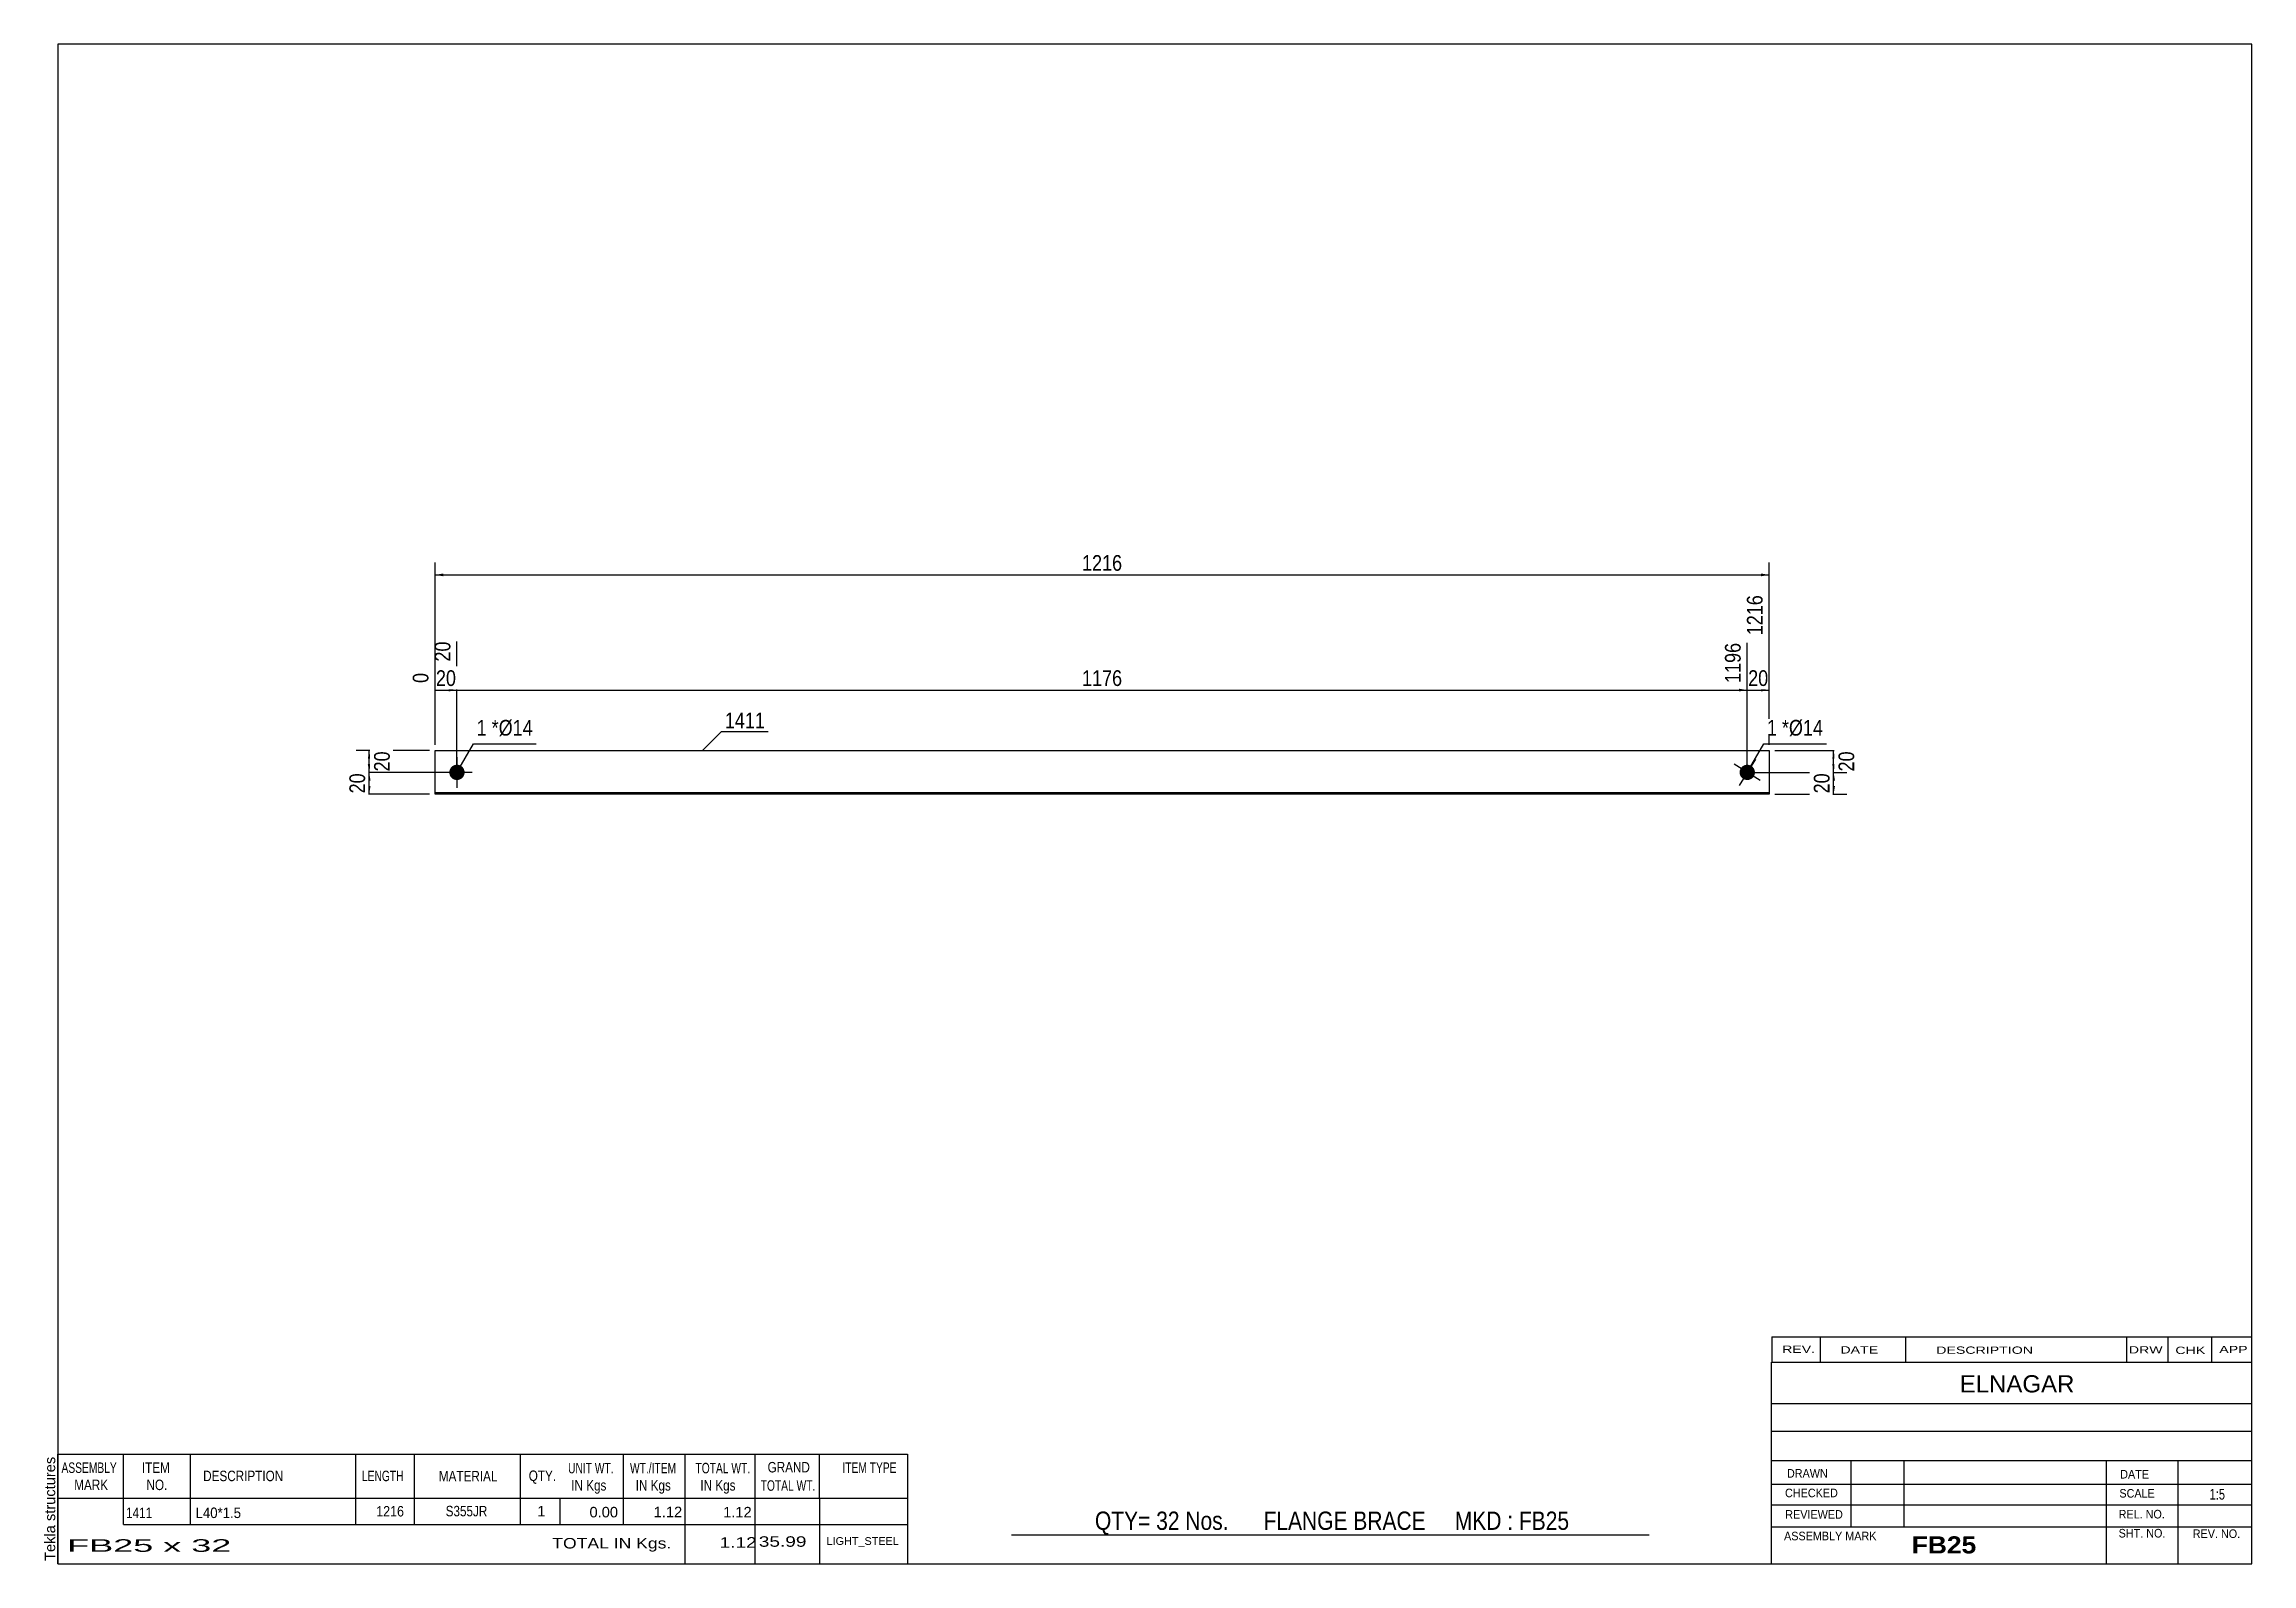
# Model space of a CAD drawing. Header units: millimetres. Extents: x 2 to 405, y 5 to 282.
import ezdxf

# ---------------------------------------------------------------- set-up
doc = ezdxf.new("R2010")
doc.units = ezdxf.units.MM
doc.styles.add('Arial', font='ARIAL.TTF', dxfattribs={"height": 0.2})
doc.styles.add('Arial Bold', font='ARIALBD.TTF', dxfattribs={"height": 0.2})
doc.styles.add('Arial Narrow', font='ARIALN.TTF', dxfattribs={"height": 0.2})

# ---------------------------------------------------------------- blocks, each defined once
blk = doc.blocks.new('Unknown-629080163-1457')
at = {"color": 5, "linetype": 'Continuous'}
for p, q in [((405, 282), (5, 282)), ((5, 282), (5, 5)), ((405, 5), (405, 282)), ((5, 5), (405, 5))]:
    blk.add_line(p, q, dxfattribs=at)
at = {"color": 174, "linetype": 'Continuous', "style": 'Arial'}
blk.add_text('Tekla structures', height=1.9102, rotation=90, dxfattribs=at).set_placement((4.5, 5.5))
blk = doc.blocks.new('Part-629080163-1227 - 1212')
at = {"color": 2, "linetype": 'Continuous'}
for p, q in [((73.75, 145.25), (73.75, 153.25)), ((73.75, 153.25), (317, 153.25)), ((317, 153.25), (317, 145.25)), ((317, 145.55), (73.75, 145.55)), ((317, 145.25), (73.75, 145.25))]:
    blk.add_line(p, q, dxfattribs=at)
blk = doc.blocks.new('Bolt-629080163-1228 - 1212')
at = {"linetype": 'Continuous'}
blk.add_hatch(color=3, dxfattribs=at).paths.add_polyline_path([(77.75, 147.85, -1), (77.75, 150.65, -1)])
at = {"color": 3, "linetype": 'Continuous'}
for p, q in [((80.55, 149.25), (74.95, 149.25)), ((77.75, 152.05), (77.75, 146.45))]:
    blk.add_line(p, q, dxfattribs=at)
blk = doc.blocks.new('Bolt-629080163-1229 - 1212')
at = {"linetype": 'Continuous'}
blk.add_hatch(color=3, dxfattribs=at).paths.add_polyline_path([(312.26, 148.06, -1), (313.74, 150.44, -1)])
at = {"color": 3, "linetype": 'Continuous'}
for p, q in [((315.37, 147.77), (310.62, 150.73)), ((314.48, 151.63), (311.52, 146.87))]:
    blk.add_line(p, q, dxfattribs=at)
blk = doc.blocks.new('StraightDimension-629080163-1235 - 1212')
at = {"linetype": 'Continuous'}
blk.add_hatch(color=7, dxfattribs=at).paths.add_polyline_path([(315.5, 164.5), (317, 164.25), (315.5, 164)])
at = {"color": 7, "linetype": 'Continuous'}
for p, q in [((317, 154.25), (317, 181.56)), ((313, 150.25), (313, 172.86)), ((313, 164.25), (317, 164.25))]:
    blk.add_line(p, q, dxfattribs=at)
at = {"color": 0, "linetype": 'Continuous'}
blk.add_wipeout([(316.4, 182.16), (312.2, 182.16), (312.2, 173.65), (316.4, 173.65)], dxfattribs=at)
at = {"color": 0}
blk.add_wipeout([(317.43, 164.4), (317.43, 168.6), (312.57, 168.6), (312.57, 164.4)], dxfattribs=at)
at = {"color": 3, "linetype": 'Continuous', "style": 'Arial Narrow'}
blk.add_text('1216', height=2.863, rotation=90.0002, dxfattribs=at).set_placement((315.8, 174.25))
at = {"color": 3, "style": 'Arial Narrow'}
blk.add_text('20', height=2.863, dxfattribs=at).set_placement((313.17, 165))
blk = doc.blocks.new('StraightDimension-629080163-1236 - 1212')
at = {"linetype": 'Continuous'}
blk.add_hatch(color=7, dxfattribs=at).paths.add_polyline_path([(311.5, 164.5), (313, 164.25), (311.5, 164)])
at = {"color": 7, "linetype": 'Continuous'}
for p, q in [((77.75, 150.25), (77.75, 173.11)), ((313, 150.25), (313, 172.86)), ((77.75, 164.25), (313, 164.25))]:
    blk.add_line(p, q, dxfattribs=at)
at = {"color": 0, "linetype": 'Continuous'}
blk.add_wipeout([(312.4, 173.46), (308.2, 173.46), (308.2, 164.95), (312.4, 164.95)], dxfattribs=at)
at = {"color": 0}
blk.add_wipeout([(199.63, 164.4), (199.63, 168.6), (191.12, 168.6), (191.12, 164.4)], dxfattribs=at)
at = {"color": 3, "linetype": 'Continuous', "style": 'Arial Narrow'}
blk.add_text('1196', height=2.863, rotation=90.0002, dxfattribs=at).set_placement((311.8, 165.55))
at = {"color": 3, "style": 'Arial Narrow'}
blk.add_text('1176', height=2.863, dxfattribs=at).set_placement((191.72, 165))
blk = doc.blocks.new('StraightDimension-629080163-1237 - 1212')
at = {"linetype": 'Continuous'}
blk.add_hatch(color=7, dxfattribs=at).paths.add_polyline_path([(76.25, 164.5), (77.75, 164.25), (76.25, 164)])
at = {"color": 7, "linetype": 'Continuous'}
for p, q in [((77.75, 150.25), (77.75, 173.11)), ((73.75, 154.25), (73.75, 167.38)), ((73.75, 164.25), (77.75, 164.25))]:
    blk.add_line(p, q, dxfattribs=at)
at = {"color": 0}
blk.add_wipeout([(78.18, 164.4), (78.18, 168.6), (73.32, 168.6), (73.32, 164.4)], dxfattribs=at)
at = {"color": 0, "linetype": 'Continuous'}
blk.add_wipeout([(77.15, 173.71), (72.95, 173.71), (72.95, 168.85), (77.15, 168.85)], dxfattribs=at)
blk.add_wipeout([(73.15, 167.98), (68.95, 167.98), (68.95, 164.95), (73.15, 164.95)], dxfattribs=at)
at = {"color": 3, "linetype": 'Continuous', "style": 'Arial Narrow'}
for s, height, p in [('20', 2.863, (76.55, 169.45)), ('0', 2.86, (72.55, 165.55))]:
    blk.add_text(s, height=height, rotation=90.0002, dxfattribs=at).set_placement(p)
at = {"color": 3, "style": 'Arial Narrow'}
blk.add_text('20', height=2.863, dxfattribs=at).set_placement((73.92, 165))
blk = doc.blocks.new('StraightDimension-629080163-1248 - 1212')
at = {"linetype": 'Continuous'}
for points in [[(75.25, 185), (73.75, 185.25), (75.25, 185.5)], [(315.5, 185.5), (317, 185.25), (315.5, 185)]]:
    blk.add_hatch(color=7, dxfattribs=at).paths.add_polyline_path(points)
at = {"color": 7, "linetype": 'Continuous'}
for p, q in [((73.75, 154.25), (73.75, 187.5)), ((73.75, 185.25), (317, 185.25)), ((317, 154.25), (317, 187.5))]:
    blk.add_line(p, q, dxfattribs=at)
at = {"color": 0}
blk.add_wipeout([(199.63, 185.4), (199.63, 189.6), (191.12, 189.6), (191.12, 185.4)], dxfattribs=at)
at = {"color": 3, "style": 'Arial Narrow'}
blk.add_text('1216', height=2.863, dxfattribs=at).set_placement((191.72, 186))
blk = doc.blocks.new('StraightDimension-629080163-1252 - 1212')
at = {"linetype": 'Continuous'}
for points in [[(61.5, 151.75), (61.75, 153.25), (62, 151.75)], [(62, 150.75), (61.75, 149.25), (61.5, 150.75)]]:
    blk.add_hatch(color=7, dxfattribs=at).paths.add_polyline_path(points)
at = {"color": 7, "linetype": 'Continuous'}
for p, q in [((72.75, 153.25), (59.35, 153.25)), ((61.75, 149.25), (61.75, 153.25)), ((76.75, 149.25), (59.35, 149.25))]:
    blk.add_line(p, q, dxfattribs=at)
at = {"color": 0}
blk.add_wipeout([(66.1, 153.68), (61.9, 153.68), (61.9, 148.82), (66.1, 148.82)], dxfattribs=at)
at = {"color": 3, "style": 'Arial Narrow'}
blk.add_text('20', height=2.863, rotation=90.0002, dxfattribs=at).set_placement((65.5, 149.42))
blk = doc.blocks.new('StraightDimension-629080163-1253 - 1212')
at = {"linetype": 'Continuous'}
for points in [[(61.5, 147.75), (61.75, 149.25), (62, 147.75)], [(62, 146.75), (61.75, 145.25), (61.5, 146.75)]]:
    blk.add_hatch(color=7, dxfattribs=at).paths.add_polyline_path(points)
at = {"color": 7, "linetype": 'Continuous'}
for p, q in [((76.75, 149.25), (59.5, 149.25)), ((61.75, 145.25), (61.75, 149.25)), ((72.75, 145.25), (59.5, 145.25))]:
    blk.add_line(p, q, dxfattribs=at)
at = {"color": 0}
blk.add_wipeout([(61.6, 149.68), (57.4, 149.68), (57.4, 144.82), (61.6, 144.82)], dxfattribs=at)
at = {"color": 3, "style": 'Arial Narrow'}
blk.add_text('20', height=2.863, rotation=90.0002, dxfattribs=at).set_placement((61, 145.42))
blk = doc.blocks.new('StraightDimension-629080163-1260 - 1212')
at = {"linetype": 'Continuous'}
for points in [[(328.5, 151.75), (328.75, 153.25), (329, 151.75)], [(329, 150.75), (328.75, 149.25), (328.5, 150.75)]]:
    blk.add_hatch(color=7, dxfattribs=at).paths.add_polyline_path(points)
at = {"color": 7, "linetype": 'Continuous'}
for p, q in [((318, 153.25), (331, 153.25)), ((328.75, 149.25), (328.75, 153.25)), ((314, 149.25), (331, 149.25))]:
    blk.add_line(p, q, dxfattribs=at)
at = {"color": 0}
blk.add_wipeout([(333.1, 153.68), (328.9, 153.68), (328.9, 148.82), (333.1, 148.82)], dxfattribs=at)
at = {"color": 3, "style": 'Arial Narrow'}
blk.add_text('20', height=2.863, rotation=90.0002, dxfattribs=at).set_placement((332.5, 149.42))
blk = doc.blocks.new('StraightDimension-629080163-1261 - 1212')
at = {"linetype": 'Continuous'}
for points in [[(328.5, 147.75), (328.75, 149.25), (329, 147.75)], [(329, 146.75), (328.75, 145.25), (328.5, 146.75)]]:
    blk.add_hatch(color=7, dxfattribs=at).paths.add_polyline_path(points)
at = {"color": 7, "linetype": 'Continuous'}
for p, q in [((314, 149.25), (331.15, 149.25)), ((328.75, 145.25), (328.75, 149.25)), ((318, 145.25), (331.15, 145.25))]:
    blk.add_line(p, q, dxfattribs=at)
at = {"color": 0}
blk.add_wipeout([(328.6, 149.68), (324.4, 149.68), (324.4, 144.82), (328.6, 144.82)], dxfattribs=at)
at = {"color": 3, "style": 'Arial Narrow'}
blk.add_text('20', height=2.863, rotation=90.0002, dxfattribs=at).set_placement((328, 145.42))
blk = doc.blocks.new('CBS_BOM-629080163-1468')
at = {"color": 7, "linetype": 'Continuous'}
for p, q in [((4.97, 16.97), (4.97, 24.97)), ((4.97, 24.97), (159.89, 24.97)), ((16.97, 16.97), (16.97, 24.97)), ((29.16, 16.97), (29.16, 24.97)), ((59.32, 16.97), (59.32, 24.97)), ((70, 16.97), (70, 24.97)), ((89.32, 16.97), (89.32, 24.97)), ((108.12, 16.97), (108.12, 24.97)), ((119.33, 16.97), (119.33, 24.97)), ((132.12, 16.97), (132.12, 24.97)), ((143.87, 16.97), (143.87, 24.97)), ((159.89, 24.96), (159.89, 16.98)), ((4.97, 16.97), (159.89, 16.97)), ((4.97, 12.17), (4.97, 16.97)), ((16.97, 12.17), (16.97, 16.97)), ((29.16, 12.17), (29.16, 16.97)), ((59.32, 12.17), (59.32, 16.97)), ((70, 12.17), (70, 16.97)), ((89.32, 12.17), (89.32, 16.97)), ((96.58, 12.17), (96.58, 16.97)), ((108.12, 12.17), (108.12, 16.97)), ((119.33, 12.17), (119.33, 16.97)), ((132.12, 12.17), (132.12, 16.97)), ((143.89, 12.17), (143.89, 16.97)), ((159.89, 16.97), (159.89, 12.17)), ((4.97, 4.97), (4.97, 12.15)), ((16.97, 12.17), (159.89, 12.17)), ((119.33, 4.97), (119.33, 12.15)), ((132.12, 4.97), (132.12, 12.15)), ((143.93, 4.97), (143.93, 12.15)), ((159.89, 12.17), (159.89, 4.97)), ((4.97, 4.97), (159.89, 4.97))]:
    blk.add_line(p, q, dxfattribs=at)
at = {"color": 3, "linetype": 'Continuous', "style": 'Arial'}
for s, height, width, p in [('ASSEMBLY', 1.91, 0.7, (5.65, 21.54)), ('MARK', 1.91, 0.8, (7.97, 18.41)), ('ITEM', 1.91, 0.8, (20.3, 21.54)), ('NO.', 1.91, 0.8, (21.15, 18.41)), ('DESCRIPTION', 1.9102, 0.8, (31.48, 20.04)), ('LENGTH', 1.91, 0.7, (60.43, 20.04)), ('MATERIAL', 1.91, 0.8, (74.45, 19.99)), ('QTY.', 1.91, 0.8, (90.84, 20.07)), ('UNIT WT.', 1.91, 0.7, (98.01, 21.47)), ('IN Kgs', 1.91, 0.8, (98.59, 18.33)), ('WT./ITEM', 1.91, 0.7, (109.3, 21.47)), ('IN Kgs', 1.91, 0.8, (110.34, 18.33)), ('TOTAL WT.', 1.91, 0.7, (121.24, 21.47)), ('IN Kgs', 1.91, 0.8, (122.13, 18.33)), ('TOTAL WT.', 1.91, 0.7, (133.13, 18.29)), ('GRAND', 1.91, 0.8, (134.39, 21.63)), ('ITEM TYPE', 1.91, 0.7, (148.03, 21.55))]:
    blk.add_text(s, height=height, dxfattribs=dict(at, width=width)).set_placement(p)
at = {"color": 7, "linetype": 'Continuous', "style": 'Arial'}
for s, width, p in [('1411', 0.8, (17.43, 13.32)), ('L40*1.5', 0.9, (30.1, 13.32)), ('1216', 0.85, (63.04, 13.6)), ('S355JR', 0.8, (75.69, 13.63))]:
    blk.add_text(s, height=1.91, dxfattribs=dict(at, width=width)).set_placement(p)
for s, p in [('1', (92.41, 13.63)), ('0.00', (101.92, 13.44)), ('1.12', (113.62, 13.47)), ('1.12', (126.29, 13.44))]:
    blk.add_text(s, height=1.91, dxfattribs=at).set_placement(p)
at = {"color": 6, "linetype": 'Continuous', "style": 'Arial'}
for s, height, width, p in [('FB25 x 32', 2.292, 2.05, (6.69, 7.16)), ('TOTAL IN Kgs.', 1.9102, 1.2, (95.13, 7.77)), ('1.12', 1.91, 1.3, (125.65, 7.92)), ('35.99', 1.91, 1.3, (132.79, 8.08))]:
    blk.add_text(s, height=height, dxfattribs=dict(at, width=width)).set_placement(p)
blk.add_text('LIGHT_STEEL', height=1.4135, dxfattribs=at).set_placement((145.14, 8.42))
blk = doc.blocks.new('CBS_CALLOFF-629080163-1469')
at = {"color": 7, "linetype": 'Continuous'}
blk.add_line((178.88, 10.27), (295.11, 10.25), dxfattribs=at)
at = {"color": 3, "linetype": 'Continuous', "style": 'Arial Narrow'}
blk.add_text('QTY= 32 Nos.      FLANGE BRACE     MKD : FB25', height=3.3405, dxfattribs=at).set_placement((194.07, 11.16))
blk = doc.blocks.new('CBS_NAME_BLOG-629080163-1470')
at = {"color": 7, "linetype": 'Continuous'}
for p, q in [((317.41, 41.75), (404.93, 41.75)), ((317.41, 5.04), (317.41, 41.75)), ((317.41, 34.21), (404.93, 34.21)), ((317.48, 29.16), (405, 29.16)), ((317.41, 23.79), (404.93, 23.79)), ((331.93, 11.68), (331.93, 23.78)), ((341.62, 11.71), (341.62, 23.78)), ((378.53, 5.04), (378.53, 23.77)), ((391.58, 5.04), (391.58, 23.78)), ((317.42, 19.49), (405, 19.51)), ((317.41, 15.74), (404.93, 15.74)), ((317.41, 11.7), (404.93, 11.7)), ((317.41, 5), (405, 5))]:
    blk.add_line(p, q, dxfattribs=at)
at = {"color": 3, "linetype": 'Continuous', "style": 'Arial'}
blk.add_text('ELNAGAR', height=3.133, dxfattribs=at).set_placement((351.73, 36.22))
at = {"color": 3, "linetype": 'Continuous'}
for s, height, style, width, p in [('DRAWN', 1.566, 'Arial', 0.9, (320.24, 20.68)), ('DATE', 1.566, 'Arial', 0.9, (381, 20.52)), ('CHECKED', 1.566, 'Arial', 0.9, (319.89, 17.11)), ('SCALE', 1.566, 'Arial', 0.9, (380.85, 17.04)), ('1:5', 1.957, 'Arial Narrow', 0.9, (397.3, 16.68)), ('REVIEWED', 1.566, 'Arial', 0.9, (319.93, 13.19)), ('REL. NO.', 1.566, 'Arial', 0.9, (380.71, 13.24)), ('ASSEMBLY MARK', 1.5663, 'Arial', 0.9, (319.71, 9.26)), ('FB25', 3.131, 'Arial Bold', 1.1, (342.99, 6.86)), ('SHT. NO.', 1.566, 'Arial', 0.9, (380.71, 9.77)), ('REV. NO.', 1.566, 'Arial', 0.9, (394.23, 9.68))]:
    blk.add_text(s, height=height, dxfattribs=dict(at, style=style, width=width)).set_placement(p)
blk = doc.blocks.new('CBS_REVISION-629080163-1471')
at = {"color": 7, "linetype": 'Continuous'}
for p, q in [((317.49, 46.38), (404.99, 46.38)), ((317.49, 46.38), (317.49, 41.75)), ((326.29, 46.38), (326.29, 41.75)), ((341.88, 46.38), (341.88, 41.81)), ((382.14, 46.38), (382.14, 41.75)), ((389.68, 46.38), (389.68, 41.75)), ((397.63, 46.38), (397.63, 41.75)), ((317.49, 41.75), (404.99, 41.75))]:
    blk.add_line(p, q, dxfattribs=at)
at = {"color": 7, "style": 'Arial Narrow', "width": 1.7}
for s, height, p in [('REV.', 1.326, (319.35, 43.43)), ('DATE', 1.326, (329.98, 43.31)), ('DESCRIPTION', 1.3257, (347.46, 43.26)), ('DRW', 1.326, (382.57, 43.32)), ('CHK', 1.326, (391.06, 43.23)), ('APP', 1.326, (399.06, 43.38))]:
    blk.add_text(s, height=height, dxfattribs=at).set_placement(p)
blk = doc.blocks.new('Mark-629080163-1267 - 1212')
at = {"color": 0}
blk.add_wipeout([(133.91, 157.29), (133.91, 160.29), (126.59, 160.29), (126.59, 157.29)], dxfattribs=at)
blk.add_wipeout([(133.91, 157.29), (133.91, 160.29), (126.59, 160.29), (126.59, 157.29)], dxfattribs=at)
at = {"color": 7, "linetype": 'Continuous'}
for p, q in [((122.46, 153.15), (125.99, 156.69)), ((125.99, 156.69), (134.51, 156.69))]:
    blk.add_line(p, q, dxfattribs=at)
at = {"color": 3, "style": 'Arial Narrow'}
blk.add_text('1411', height=2.863, dxfattribs=at).set_placement((126.59, 157.29))
blk = doc.blocks.new('Mark-629080163-1270 - 1212')
at = {"color": 0}
blk.add_wipeout([(83.18, 155.95), (83.18, 158.95), (81.35, 158.95), (81.35, 155.95)], dxfattribs=at)
blk.add_wipeout([(83.18, 155.95), (83.18, 158.95), (81.35, 158.95), (81.35, 155.95)], dxfattribs=at)
at = {"color": 7, "linetype": 'Continuous'}
blk.add_line((77.75, 149.25), (80.75, 154.45), dxfattribs=at)
at = {"color": 0}
blk.add_wipeout([(85.36, 155.95), (85.36, 158.95), (84.08, 158.95), (84.08, 155.95)], dxfattribs=at)
blk.add_wipeout([(85.36, 155.95), (85.36, 158.95), (84.08, 158.95), (84.08, 155.95)], dxfattribs=at)
at = {"color": 3, "style": 'Arial Narrow'}
blk.add_text('1', height=2.86, dxfattribs=at).set_placement((81.35, 155.95))
at = {"color": 0}
blk.add_wipeout([(91.57, 155.95), (91.57, 158.95), (85.36, 158.95), (85.36, 155.95)], dxfattribs=at)
blk.add_wipeout([(91.57, 155.95), (91.57, 158.95), (85.36, 158.95), (85.36, 155.95)], dxfattribs=at)
at = {"color": 7, "linetype": 'Continuous'}
blk.add_line((80.75, 154.45), (92.17, 154.45), dxfattribs=at)
at = {"color": 3, "style": 'Arial Narrow'}
for s, height, p in [('*', 2.86, (84.08, 155.95)), ('Ø14', 2.863, (85.36, 155.95))]:
    blk.add_text(s, height=height, dxfattribs=at).set_placement(p)
blk = doc.blocks.new('Mark-629080163-1271 - 1212')
at = {"color": 0}
blk.add_wipeout([(318.43, 155.95), (318.43, 158.95), (316.6, 158.95), (316.6, 155.95)], dxfattribs=at)
blk.add_wipeout([(318.43, 155.95), (318.43, 158.95), (316.6, 158.95), (316.6, 155.95)], dxfattribs=at)
at = {"color": 7, "linetype": 'Continuous'}
blk.add_line((313, 149.25), (316, 154.45), dxfattribs=at)
at = {"color": 0}
blk.add_wipeout([(320.6, 155.95), (320.6, 158.95), (319.33, 158.95), (319.33, 155.95)], dxfattribs=at)
blk.add_wipeout([(320.6, 155.95), (320.6, 158.95), (319.33, 158.95), (319.33, 155.95)], dxfattribs=at)
at = {"color": 3, "style": 'Arial Narrow'}
blk.add_text('1', height=2.86, dxfattribs=at).set_placement((316.6, 155.95))
at = {"color": 0}
blk.add_wipeout([(326.82, 155.95), (326.82, 158.95), (320.6, 158.95), (320.6, 155.95)], dxfattribs=at)
blk.add_wipeout([(326.82, 155.95), (326.82, 158.95), (320.6, 158.95), (320.6, 155.95)], dxfattribs=at)
at = {"color": 7, "linetype": 'Continuous'}
blk.add_line((316, 154.45), (327.42, 154.45), dxfattribs=at)
at = {"color": 3, "style": 'Arial Narrow'}
for s, height, p in [('*', 2.86, (319.33, 155.95)), ('Ø14', 2.863, (320.6, 155.95))]:
    blk.add_text(s, height=height, dxfattribs=at).set_placement(p)

msp = doc.modelspace()

# ---------------------------------------------------------------- block references
for name in ['Unknown-629080163-1457', 'Part-629080163-1227 - 1212', 'Bolt-629080163-1228 - 1212', 'Bolt-629080163-1229 - 1212', 'CBS_REVISION-629080163-1471', 'CBS_NAME_BLOG-629080163-1470', 'CBS_BOM-629080163-1468', 'CBS_CALLOFF-629080163-1469']:
    msp.add_blockref(name, (0, 0))

# ---------------------------------------------------------------- next in the draw order: block references
msp.add_blockref('StraightDimension-629080163-1235 - 1212', (0, 0))

# ---------------------------------------------------------------- next in the draw order: block references
msp.add_blockref('StraightDimension-629080163-1236 - 1212', (0, 0))

# ---------------------------------------------------------------- next in the draw order: block references
msp.add_blockref('StraightDimension-629080163-1237 - 1212', (0, 0))

# ---------------------------------------------------------------- next in the draw order: block references
msp.add_blockref('StraightDimension-629080163-1248 - 1212', (0, 0))

# ---------------------------------------------------------------- next in the draw order: block references
for name in ['Mark-629080163-1267 - 1212', 'StraightDimension-629080163-1252 - 1212', 'StraightDimension-629080163-1260 - 1212']:
    msp.add_blockref(name, (0, 0))

# ---------------------------------------------------------------- next in the draw order: block references
for name in ['StraightDimension-629080163-1253 - 1212', 'StraightDimension-629080163-1261 - 1212']:
    msp.add_blockref(name, (0, 0))

# ---------------------------------------------------------------- next in the draw order: block references
for name in ['Mark-629080163-1270 - 1212', 'Mark-629080163-1271 - 1212']:
    msp.add_blockref(name, (0, 0))

doc.saveas('drawing.dxf')
